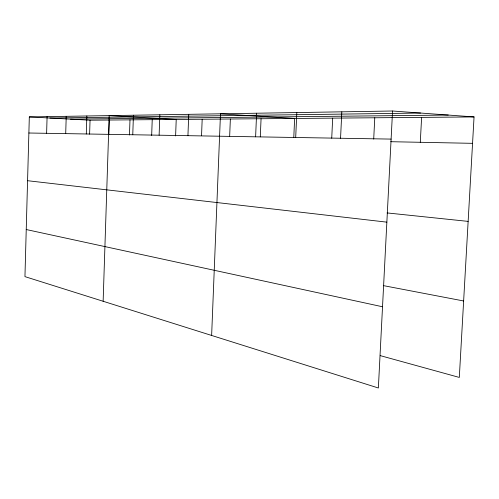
<?xml version="1.0" encoding="UTF-8"?>
<svg xmlns="http://www.w3.org/2000/svg" width="499" height="499" viewBox="0 0 499 499"><rect width="100%" height="100%" fill="white"/><g stroke="black" fill="none" stroke-linecap="round" stroke-linejoin="round"><path stroke-width="0.75" d="M392.551 111.003L29.316 116.922L24.95 276.627L378.367 387.997L392.551 111.003L474.05 116.928L459.311 377.425L380.232 355.619M46.619 133.308L47.093 116.629M65.706 133.626L66.224 116.317M86.296 133.975L86.857 115.986M89.614 134.156L90.051 120.197L474.05 116.928M103.137 301.265L109.187 115.618L176.222 119.461L175.611 135.928M108.844 134.562L109.318 120.034M129.472 134.992L129.99 119.854M132.765 134.755L133.433 115.225M151.671 135.441L152.226 119.666M159.119 135.198L159.848 114.795M187.936 135.684L188.741 114.321M201.546 135.597L202.182 119.242M211.632 335.453L220.477 113.803L294.635 118.456L293.78 137.487M229.665 136.246L230.363 119.005M255.613 136.82L256.611 113.217M260.291 136.845L261.064 118.743M295.695 137.493L296.811 112.562M331.729 138.211L332.677 118.132M340.555 138.248L341.821 111.826M373.707 139.078L374.774 117.776M420.289 142.29L421.618 117.377M49.844 118.026L420.576 113.042M70.49 119.142L448.264 115.057M28.88 133.008L391.11 139.096M390.717 141.704L472.553 143.332M29.316 116.922L90.051 120.197M387.068 212.923L468.137 221.388M27.576 180.707L386.856 222.149M383.344 285.609L463.633 300.972M26.235 229.534L382.527 306.766"/></g></svg>
